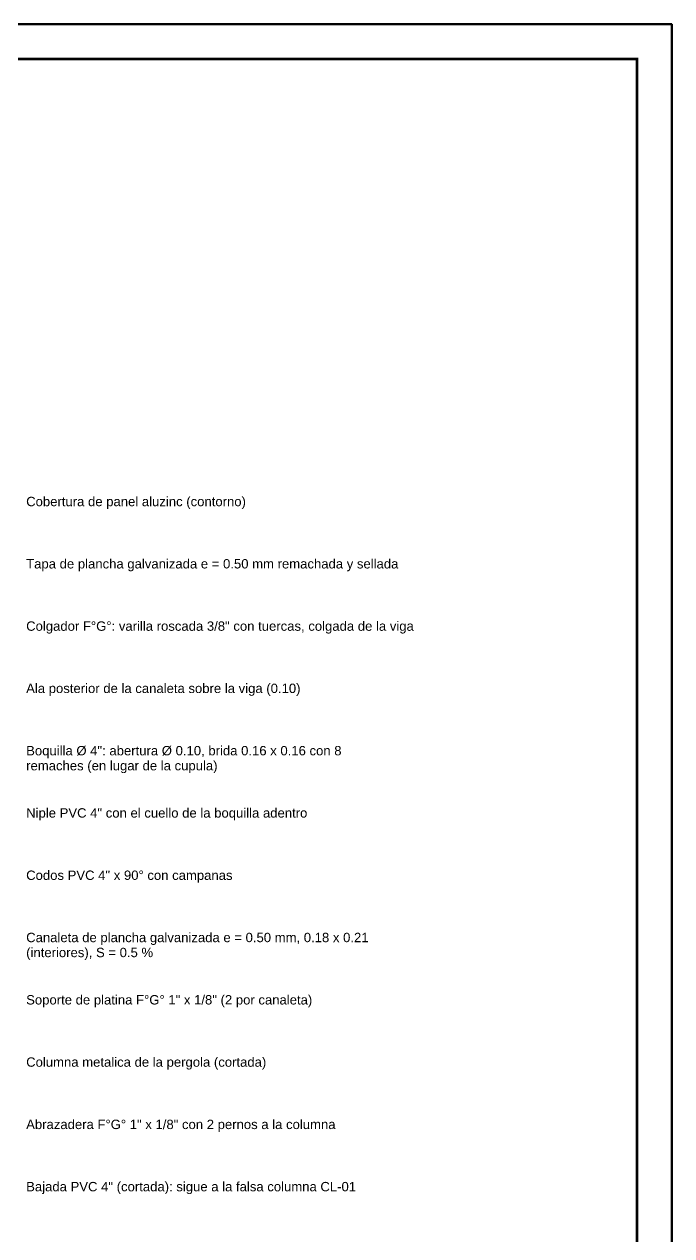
# Model space of a CAD drawing. Header units: metres. Extents: x 0 to 34.2, y 0 to 17.8.
# Drawn here: x 33.272 to 34.205, y 1.224 to 2.97 of the extents above; entities that cross this region are included whole.
import ezdxf

# ---------------------------------------------------------------- set-up
doc = ezdxf.new("R2010")
doc.units = ezdxf.units.M
doc.header["$LTSCALE"] = 0.25
doc.layers.add('MARCO', color=7, linetype='CONTINUOUS', lineweight=50)
doc.layers.add('TEXTOS', color=7, linetype='CONTINUOUS')
doc.styles.get("Standard").update_dxf_attribs({"font": 'arial.ttf'})

msp = doc.modelspace()

# ---------------------------------------------------------------- linework, layer by layer
at = {"layer": 'MARCO'}
msp.add_lwpolyline([(30, 0), (34.205, 0), (34.205, 2.97), (30, 2.97)], close=True, dxfattribs=at)
at = {"layer": 'MARCO', "const_width": 0.004}
msp.add_lwpolyline([(30.125, 0.05), (34.155, 0.05), (34.155, 2.92), (30.125, 2.92)], close=True, dxfattribs=at)

# ---------------------------------------------------------------- texts
at = {"layer": 'TEXTOS'}
for s, p in [('Cobertura de panel aluzinc (contorno)', (33.275, 2.2755)), ('Tapa de plancha galvanizada e = 0.50 mm remachada y sellada', (33.275, 2.1858)), ('Colgador F°G°: varilla roscada 3/8" con tuercas, colgada de la viga', (33.275, 2.096)), ('Ala posterior de la canaleta sobre la viga (0.10)', (33.275, 2.0063)), ('Boquilla Ø 4": abertura Ø 0.10, brida 0.16 x 0.16 con 8', (33.275, 1.9165)), ('remaches (en lugar de la cupula)', (33.275, 1.8949)), ('Niple PVC 4" con el cuello de la boquilla adentro', (33.275, 1.8268)), ('Codos PVC 4" x 90° con campanas', (33.275, 1.737)), ('Canaleta de plancha galvanizada e = 0.50 mm, 0.18 x 0.21', (33.275, 1.6473)), ('(interiores), S = 0.5 %', (33.275, 1.6257)), ('Soporte de platina F°G° 1" x 1/8" (2 por canaleta)', (33.275, 1.5575)), ('Columna metalica de la pergola (cortada)', (33.275, 1.4678)), ('Abrazadera F°G° 1" x 1/8" con 2 pernos a la columna', (33.275, 1.378)), ('Bajada PVC 4" (cortada): sigue a la falsa columna CL-01', (33.275, 1.2883))]:
    msp.add_text(s, height=0.0135, dxfattribs=at).set_placement(p)

doc.saveas('drawing.dxf')
